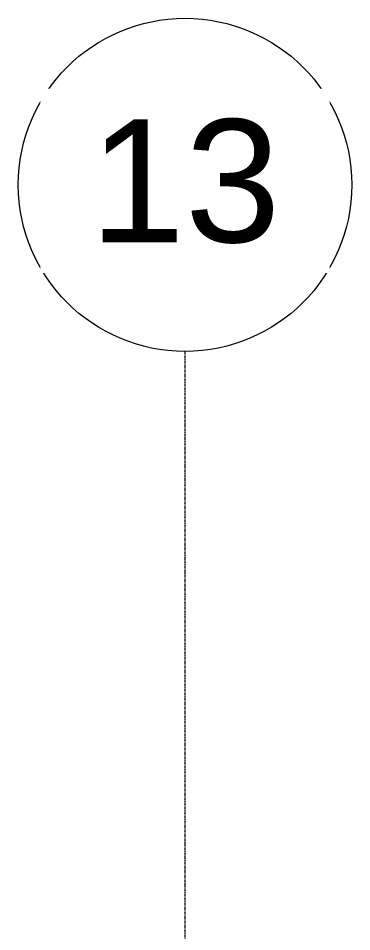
# Model space of a CAD drawing. Header units: inches. Extents: x 20426 to 92531, y -195 to 750.
# Drawn here: x 32642.2 to 32706.2, y 462.3 to 637.8 of the extents above; entities that cross this region are included whole.
import ezdxf

# ---------------------------------------------------------------- set-up
doc = ezdxf.new("R2010")
doc.units = ezdxf.units.IN
doc.header["$MEASUREMENT"] = 0
doc.linetypes.add('Grid Line 1_2_', pattern=[0.875, 0.5, -0.125, 0.125, -0.125])
doc.layers.add('S-GRID', color=1, linetype='Continuous', lineweight=9)
doc.layers.add('S-GRID-IDEN', color=1, linetype='Continuous', lineweight=9)
doc.styles.add('Arial_1', font='arial.ttf', dxfattribs={"height": 23.60479})

# ---------------------------------------------------------------- blocks, each defined once
blk = doc.blocks.new('Grid - Grid Head - Circle-14747-Elevation - North')
at = {"layer": 'S-GRID-IDEN'}
blk.add_circle((-22796.39, 605.76), 32, dxfattribs=at)

msp = doc.modelspace()

# ---------------------------------------------------------------- linework, layer by layer
at = {"layer": 'S-GRID', "linetype": 'Grid Line 1_2_'}
msp.add_line((32674.22, -132), (32674.22, 573.76), dxfattribs=at)

# ---------------------------------------------------------------- block references
at = {"layer": 'S-GRID-IDEN'}
msp.add_blockref('Grid - Grid Head - Circle-14747-Elevation - North', (55470.61, 0), dxfattribs=at)

# ---------------------------------------------------------------- next in the draw order: texts
at = {"layer": 'S-GRID-IDEN', "insert": (32674.21, 618.35), "char_height": 23.605, "width": 43.776, "attachment_point": 2, "line_spacing_factor": 0.938532, "style": 'Arial_1', "bg_fill": 3, "box_fill_scale": 1.25, "bg_fill_color": 0, "bg_fill_transparency": 0}
msp.add_mtext('13', dxfattribs=at)

doc.saveas('drawing.dxf')
